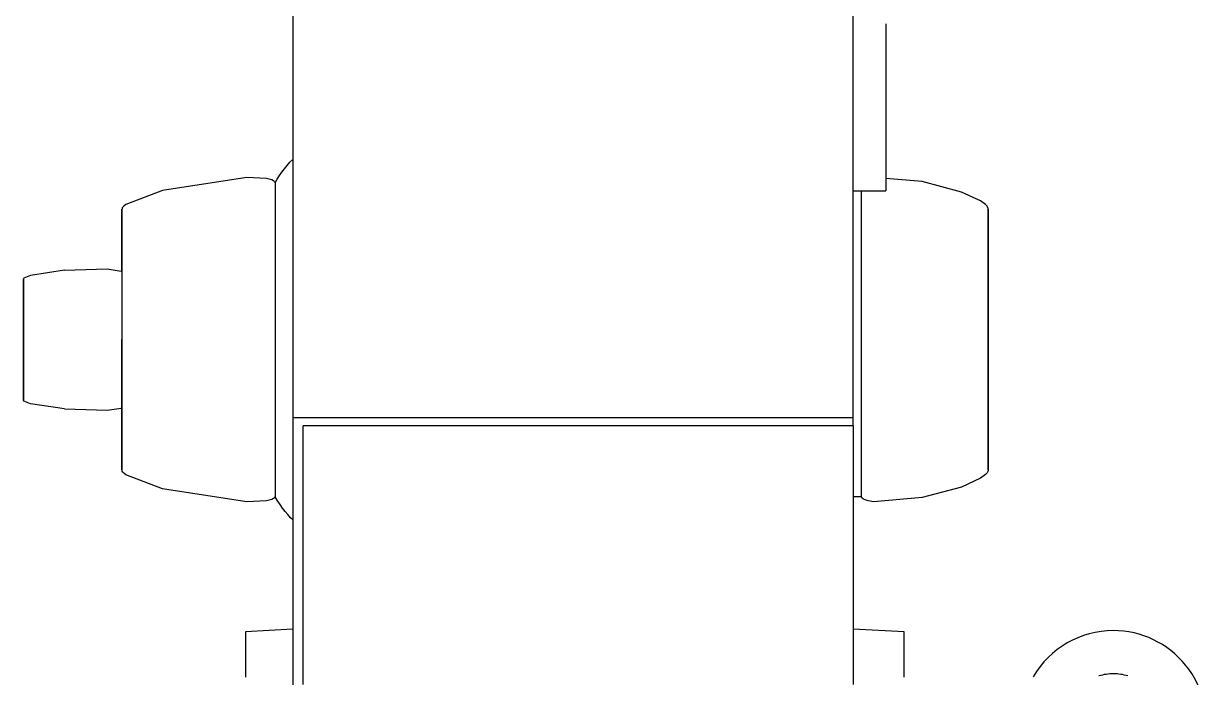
# Model space of a CAD drawing. Header units: metres. Extents: x -22 to 564, y 0 to 143.
# Drawn here: x 328.4143 to 328.6264, y 47.7291 to 47.8464 of the extents above; entities that cross this region are included whole.
import ezdxf

# ---------------------------------------------------------------- set-up
doc = ezdxf.new("R2010")
doc.units = ezdxf.units.M
doc.layers.add('XREF 3N NEURO-ONCOLOGIA$0$MOBILIARIO GUIAS MECANICAS', color=161, linetype='Continuous')

# ---------------------------------------------------------------- blocks, each defined once
blk = doc.blocks.new('XREF 3N NEURO-ONCOLOGIA$0$A$C3b31f8ca')
for p, q in [((0.2848251249170062, 0.09591346703791714), (0.2739248827328993, 0.09591346703791714)), ((0.2957253671002036, 0.09591346703791714), (0.2848251249170062, 0.09591346703791714)), ((0.2848251249170062, 0.07827502703980826), (0.2615300568513703, 0.07827502703980826)), ((0.3081201929817325, 0.07827502703980826), (0.2848251249170062, 0.07827502703980826)), ((0.2324184128574416, 0.05610189704088953), (0.2242854786654789, 0.05610189704088953)), ((0.2328609526866785, 0.04765773406893459), (0.2324184128574416, 0.05610189704088953)), ((0.2848251249170062, 0.05082453015461397), (0.2566897936167152, 0.05082453015461397)), ((0.3129604562168424, 0.05082453015461397), (0.2848251249170062, 0.05082453015461397)), ((0.2707959484073399, 0.04765773406893459), (0.1361389682128902, 0.04765773406870721)), ((0.3501807816987821, 0.04765773406893459), (0.2707959484073399, 0.04765773406893459)), ((0.2707959484073399, -0.05288731781320166), (0.2707959484073399, 0.04765773406893459)), ((0.2229816851422584, 0.04578273406900735), (0.266322276590472, 0.04578273406900735)), ((0.266322276590472, 0.04578273406900735), (0.2693467652225081, 0.04578273406900735)), ((0.2693620296022345, -0.05288731781342904), (0.2693620296022345, 0.04578273406900735)), ((0.266322276590472, -0.05288731781320166), (0.2229816851422584, -0.05288731781320166)), ((0.2324184128574416, -0.06204635222275101), (0.2328984175110236, -0.05288731781342904)), ((0.2566897936167152, -0.05288731781342904), (0.2566897936167152, -0.05433025034926686)), ((0.2693467652225081, -0.05288731781320166), (0.266322276590472, -0.05288731781320166)), ((0.2693177168339389, -0.05288731781320166), (0.2707959484073399, -0.05288731781320166)), ((0.2707959484073399, -0.05288731781320166), (0.3501807816987821, -0.05288731781320166)), ((0.311479338852223, -0.05288731781342904), (0.311479338852223, -0.05875208457473491)), ((0.2848251249170062, -0.05433025034926686), (0.2566897936167152, -0.05433025034926686)), ((0.3115113867265791, -0.05433025034926686), (0.2848251249170062, -0.05433025034926686)), ((0.3414793388519684, -0.05875208457473491), (0.311479338852223, -0.05875208457473491)), ((0.2242854786654789, -0.06204635222275101), (0.2324184128574416, -0.06204635222275101)), ((0.2848251249170062, -0.07709324723441568), (0.2615300568513703, -0.07709324723441568)), ((0.3081201929817325, -0.07709324723441568), (0.2848251249170062, -0.07709324723441568))]:
    blk.add_line(p, q)
at = {"flags": 128}
for points in [[(0.2723948174607358, 0.08856966932330579), (0.2733098017802149, 0.09469350107997343), (0.2738091849973898, 0.09586845569629077), (0.2739248827328993, 0.09591346703791714)], [(0.2848251249170062, 0.09591375810236968), (0.2832298526809609, 0.09591375810236968), (0.2816688815582893, 0.09591375810236968), (0.2801757751303739, 0.09591375810236968), (0.2787826377680176, 0.09591375810236968), (0.2775194243358783, 0.09591375810236968), (0.2764132961087853, 0.09591375810236968), (0.2754880367574515, 0.09591375810236968), (0.2747635409591567, 0.09591375810236968), (0.2742553866273738, 0.09591375810236968), (0.2739744999594222, 0.09591375810236968), (0.2739269205048913, 0.09591375810236968), (0.2741136713043488, 0.09591375810236968), (0.2745307368923022, 0.09591375810236968), (0.2751691496378044, 0.09591375810236968), (0.2760151825605135, 0.09591375810236968), (0.2770506444894636, 0.09591375810236968), (0.2782532712008106, 0.09591375810236968), (0.2795972041403729, 0.09591375810236968), (0.2810535464227542, 0.09591375810236968), (0.2825909841694738, 0.09591375810236968), (0.2841764598088048, 0.09591375810236968), (0.2848251249170062, 0.09591375810236968)], [(0.2848251249170062, 0.09591375810236968), (0.2864203971530515, 0.09591375810236968), (0.2879813682748136, 0.09591375810236968), (0.2894744747031837, 0.09591375810236968), (0.2908676120650853, 0.09591375810236968), (0.2921308254972246, 0.09591375810236968), (0.2932369537247723, 0.09591375810236968), (0.2941622130761061, 0.09591375810236968), (0.2948867088744009, 0.09591375810236968), (0.2953948632066385, 0.09591375810236968), (0.2956757498741354, 0.09591375810236968), (0.2957233293286663, 0.09591375810236968), (0.2955365785292088, 0.09591375810236968), (0.2951195129408006, 0.09591375810236968), (0.294481100196208, 0.09591375810236968), (0.2936350672734989, 0.09591375810236968), (0.2925996053445488, 0.09591375810236968), (0.2913969786322923, 0.09591375810236968), (0.2900530456936394, 0.09591375810236968), (0.2885967034108035, 0.09591375810236968), (0.287059265663629, 0.09591375810236968), (0.2854737900252076, 0.09591375810236968), (0.2848251249170062, 0.09591375810236968)], [(0.2972554323732766, 0.08856966932330579), (0.2963404480533427, 0.09469350107997343), (0.2958410648361678, 0.09586845569629077), (0.2957253671002036, 0.09591346703791714)], [(0.2723948174607358, 0.08856966932330579), (0.2721457291231673, 0.08094929052413136), (0.2725270280661789, 0.07841426034633514), (0.2725741881399699, 0.07834591360756349), (0.2726839488341284, 0.07827579449303812)], [(0.2972554323732766, 0.08856966932330579), (0.2975045207103904, 0.08094929052413136), (0.297123221766924, 0.07841426034633514), (0.2970760616935877, 0.07834591360756349), (0.296966300999884, 0.07827579449303812)], [(0.2566897936167152, 0.05082453015461397), (0.2565927349728554, 0.05085430520284717), (0.2565013349790206, 0.05090773679194172), (0.2564128910717045, 0.0509866412151041), (0.256325865877443, 0.05109506800090458), (0.2561680126218562, 0.05139206871876922), (0.255916937981965, 0.05233111375264343), (0.2557517455734342, 0.05586850715303626), (0.2580867039350778, 0.07103158765789885), (0.260582706767309, 0.07759029866065248), (0.2608764827500636, 0.0779529142012052), (0.2610733380024612, 0.07812915440240431), (0.2612067456029763, 0.07821349589221427), (0.2612988715263782, 0.07825316916955671), (0.2615300568513703, 0.07827502703980826)], [(0.2726795491735174, 0.0782812605741583), (0.2713450435294362, 0.0782812605741583), (0.2700734404779723, 0.0782812605741583), (0.2688706737453685, 0.0782812605741583), (0.2677423558457122, 0.0782812605741583), (0.2666937518897612, 0.0782812605741583), (0.2657297550167641, 0.0782812605741583), (0.2648548635593215, 0.0782812605741583), (0.2640731600558865, 0.0782812605741583), (0.2633882921963959, 0.0782812605741583), (0.2628034558065337, 0.0782812605741583), (0.2623213799283803, 0.0782812605741583), (0.2619443140902149, 0.0782812605741583), (0.2616740178082182, 0.0782812605741583), (0.2615117523746449, 0.0782812605741583), (0.2614582749765759, 0.0782812605741583), (0.2615138351557107, 0.0782812605741583), (0.26167817365058, 0.0782812605741583), (0.2619505236016266, 0.0782812605741583), (0.262329614133705, 0.0782812605741583), (0.2628136762823488, 0.0782812605741583), (0.2634004512501633, 0.0782812605741583), (0.2640872009487794, 0.0782812605741583), (0.2648707207722509, 0.0782812605741583), (0.2657473545546054, 0.0782812605741583), (0.2667130116278713, 0.0782812605741583), (0.2677631859105531, 0.0782812605741583), (0.2688929769374226, 0.0782812605741583), (0.2700971127223966, 0.0782812605741583), (0.2713699743649158, 0.0782812605741583), (0.2727056222629471, 0.0782812605741583), (0.2740978238352909, 0.0782812605741583), (0.2755400826017649, 0.0782812605741583), (0.2770256684962078, 0.0782812605741583), (0.2785476492772432, 0.0782812605741583), (0.2800989228699109, 0.0782812605741583), (0.2816722505103826, 0.0782812605741583), (0.2832602905227759, 0.0782812605741583), (0.2848251249170062, 0.0782812605741583)], [(0.2969707006600402, 0.0782812605741583), (0.2983052063036666, 0.0782812605741583), (0.29957680935604, 0.0782812605741583), (0.3007795760886438, 0.0782812605741583), (0.3019078939878455, 0.0782812605741583), (0.3029564979433417, 0.0782812605741583), (0.3039204948172483, 0.0782812605741583), (0.3047953862742361, 0.0782812605741583), (0.3055770897781258, 0.0782812605741583), (0.3062619576367069, 0.0782812605741583), (0.3068467940265691, 0.0782812605741583), (0.3073288699051773, 0.0782812605741583), (0.3077059357437975, 0.0782812605741583), (0.3079762320257942, 0.0782812605741583), (0.308138497458458, 0.0782812605741583), (0.3081919748574364, 0.0782812605741583), (0.3081364146778469, 0.0782812605741583), (0.3079720761834324, 0.0782812605741583), (0.3076997262314762, 0.0782812605741583), (0.3073206356993978, 0.0782812605741583), (0.3068365735516636, 0.0782812605741583), (0.306249798583849, 0.0782812605741583), (0.305563048885233, 0.0782812605741583), (0.3047795290613067, 0.0782812605741583), (0.3039028952789522, 0.0782812605741583), (0.302937238206141, 0.0782812605741583), (0.3018870639234592, 0.0782812605741583), (0.3007572728965897, 0.0782812605741583), (0.2995531371107063, 0.0782812605741583), (0.2982802754686418, 0.0782812605741583), (0.2969446275701557, 0.0782812605741583), (0.295552425997812, 0.0782812605741583), (0.2941101672322475, 0.0782812605741583), (0.2926245813368951, 0.0782812605741583), (0.2911026005563144, 0.0782812605741583), (0.2895513269636467, 0.0782812605741583), (0.2879779993236298, 0.0782812605741583), (0.2863899593112365, 0.0782812605741583), (0.2848251249170062, 0.0782812605741583)], [(0.3129604562172972, 0.05082453015461397), (0.3130575148607022, 0.05085430520284717), (0.313148914854537, 0.05090773679194172), (0.3132373587613984, 0.0509866412151041), (0.3133243839556599, 0.05109506800090458), (0.3134822372117014, 0.05139206871876922), (0.3137333118515926, 0.05233111375264343), (0.3138985042605782, 0.05586850715303626), (0.3115635458989345, 0.07103158765789885), (0.3090675430657939, 0.07759029866065248), (0.308773767083494, 0.0779529142012052), (0.3085769118315511, 0.07812915440240431), (0.3084435042310361, 0.07821349589221427), (0.3083513783071794, 0.07825316916955671), (0.3081201929821873, 0.07827502703980826)], [(0.2525080329314733, 0.04765773406893459), (0.2528825035651607, 0.04802749495956959), (0.2534405356877869, 0.04853607732047749), (0.2540184593144659, 0.049021937536736), (0.2546153498901731, 0.04948429833575574), (0.2552302525173218, 0.04992242003868341), (0.2558621834841688, 0.05033560174410923), (0.2565101318341476, 0.05072318244992857), (0.2566897936167152, 0.05082453015461397)], [(0.3129604562172972, 0.05082453015461397), (0.3136126011045235, 0.05044405293665477), (0.3142490093150627, 0.05003780122001444), (0.3148686627318966, 0.0496064249207393), (0.3154705700399063, 0.0491506141490845), (0.3160537683179427, 0.04867109810493275), (0.31661732457178, 0.04816864391136733), (0.317146178141229, 0.04765773406893459)], [(0.2614154511074958, -0.0771048681585853), (0.2612971326016122, -0.07709232083061579), (0.26117247944876, -0.07705519527189608), (0.2609124241516838, -0.07690928860938584), (0.2606116990136798, -0.07664218441209414), (0.2599479543773668, -0.07574897586550833), (0.2583860737345276, -0.07230816803098605), (0.2564876096475928, -0.06523003204824818), (0.2557482524489387, -0.05658453953969911), (0.2559050002391814, -0.055564485360037), (0.2560732266065315, -0.05501382602324156), (0.2562191413699111, -0.05471824491337429), (0.2563353621599163, -0.05455734584461425), (0.2564247539457938, -0.05446733380858859), (0.2566897936167152, -0.05433025034926686)], [(0.3082347987265166, -0.0771048681585853), (0.3083531172314906, -0.07709232083061579), (0.3084777703843429, -0.07705519527189608), (0.3087378256823285, -0.07690928860938584), (0.3090385508194231, -0.07664218441209414), (0.3097022954561908, -0.07574897586550833), (0.31126417609903, -0.07230816803098605), (0.3131626401864196, -0.06523003204824818), (0.3137166302676633, -0.05875208457473491)], [(0.2848251249170062, -0.07710487525582721), (0.2832298526809609, -0.07710487525582721), (0.2816419990731447, -0.07710487525582721), (0.2800689482228336, -0.07710487525582721), (0.2785180154196496, -0.07710487525582721), (0.2769964130975495, -0.07710487525582721), (0.2755112172899317, -0.07710487525582721), (0.2740693347286651, -0.07710487525582721), (0.2726774707211916, -0.07710487525582721), (0.2713420979689545, -0.07710487525582721), (0.2700694264676713, -0.07710487525582721), (0.2688653746290584, -0.07710487525582721), (0.2677355417563376, -0.07710487525582721), (0.2666851820058582, -0.07710487525582721), (0.2657191799535212, -0.07710487525582721), (0.2648420278801495, -0.07710487525582721), (0.2640578048790303, -0.07710487525582721), (0.2633701578888576, -0.07710487525582721), (0.2627822847316565, -0.07710487525582721), (0.2622969192434539, -0.07710487525582721), (0.2619163185599973, -0.07710487525582721), (0.2616422526202768, -0.07710487525582721), (0.2614759959369621, -0.07710487525582721), (0.2614183216664969, -0.07710487525582721), (0.2614694980175045, -0.07710487525582721), (0.2616292869993231, -0.07710487525582721), (0.2618969455324986, -0.07710487525582721), (0.262271228901227, -0.07710487525582721), (0.262750396545016, -0.07710487525582721), (0.263332220150005, -0.07710487525582721), (0.2640139940131121, -0.07710487525582721), (0.2647925476244382, -0.07710487525582721), (0.265664260410631, -0.07710487525582721), (0.2666250785719058, -0.07710487525582721), (0.2676705339363252, -0.07710487525582721), (0.2687957647335679, -0.07710487525582721), (0.2699955382095141, -0.07710487525582721), (0.271264274956593, -0.07710487525582721), (0.2725960748621219, -0.07710487525582721), (0.2739847445445776, -0.07710487525582721), (0.2754238261577484, -0.07710487525582721), (0.2769066274195211, -0.07710487525582721), (0.2784262527338797, -0.07710487525582721), (0.2799756352605982, -0.07710487525582721), (0.281547569776194, -0.07710487525582721), (0.2831347461815312, -0.07710487525582721), (0.2848251249170062, -0.07710487525582721)], [(0.2848251249170062, -0.07710487525582721), (0.2864203971530515, -0.07710487525582721), (0.2880082507599582, -0.07710487525582721), (0.289581301610724, -0.07710487525582721), (0.2911322344134533, -0.07710487525582721), (0.2926538367364628, -0.07710487525582721), (0.2941390325431712, -0.07710487525582721), (0.2955809151044377, -0.07710487525582721), (0.296972779112366, -0.07710487525582721), (0.2983081518650579, -0.07710487525582721), (0.2995808233654316, -0.07710487525582721), (0.3007848752040445, -0.07710487525582721), (0.3019147080767652, -0.07710487525582721), (0.3029650678276994, -0.07710487525582721), (0.3039310698800364, -0.07710487525582721), (0.3048082219538628, -0.07710487525582721), (0.3055924449545273, -0.07710487525582721), (0.3062800919451547, -0.07710487525582721), (0.3068679651023558, -0.07710487525582721), (0.3073533305905585, -0.07710487525582721), (0.307733931274015, -0.07710487525582721), (0.3080079972132808, -0.07710487525582721), (0.3081742538970502, -0.07710487525582721), (0.3082319281666059, -0.07710487525582721), (0.3081807518160531, -0.07710487525582721), (0.3080209628342345, -0.07710487525582721), (0.3077533043015137, -0.07710487525582721), (0.3073790209323306, -0.07710487525582721), (0.3068998532885416, -0.07710487525582721), (0.3063180296830978, -0.07710487525582721), (0.3056362558199908, -0.07710487525582721), (0.3048577022091195, -0.07710487525582721), (0.3039859894233814, -0.07710487525582721), (0.3030251712616518, -0.07710487525582721), (0.3019797158976871, -0.07710487525582721), (0.3008544850999897, -0.07710487525582721), (0.2996547116240436, -0.07710487525582721), (0.2983859748765099, -0.07710487525582721), (0.2970541749714357, -0.07710487525582721), (0.2956655052885253, -0.07710487525582721), (0.2942264236753545, -0.07710487525582721), (0.2927436224144913, -0.07710487525582721), (0.2912239970992232, -0.07710487525582721), (0.2896746145725047, -0.07710487525582721), (0.2881026800573636, -0.07710487525582721), (0.2865155036524811, -0.07710487525582721), (0.2848251249170062, -0.07710487525582721)]]:
    blk.add_lwpolyline(points, dxfattribs=at)
for radius, start, end in [(0.01666975556511751, 0, 59.67996173081672), (0.008932437194102876, 0, 16.88586296355011), (0.01666975556511754, 258.0008615094085, 0), (0.008932437194102872, 343.1141370364748, 0)]:
    blk.add_arc((0.2159516551837442, -0.09956536009735828), radius, start, end)
blk = doc.blocks.new('XREF 3N NEURO-ONCOLOGIA')
at = {"layer": 'XREF 3N NEURO-ONCOLOGIA$0$MOBILIARIO GUIAS MECANICAS'}
blk.add_blockref('XREF 3N NEURO-ONCOLOGIA$0$A$C3b31f8ca', (15.23780231647273, 8.718434403239769), dxfattribs=at)

msp = doc.modelspace()

# ---------------------------------------------------------------- block references
at = {"rotation": 90}
msp.add_blockref('XREF 3N NEURO-ONCOLOGIA', (337.2286213938801, 32.26709167037922), dxfattribs=at)

doc.saveas('drawing.dxf')
